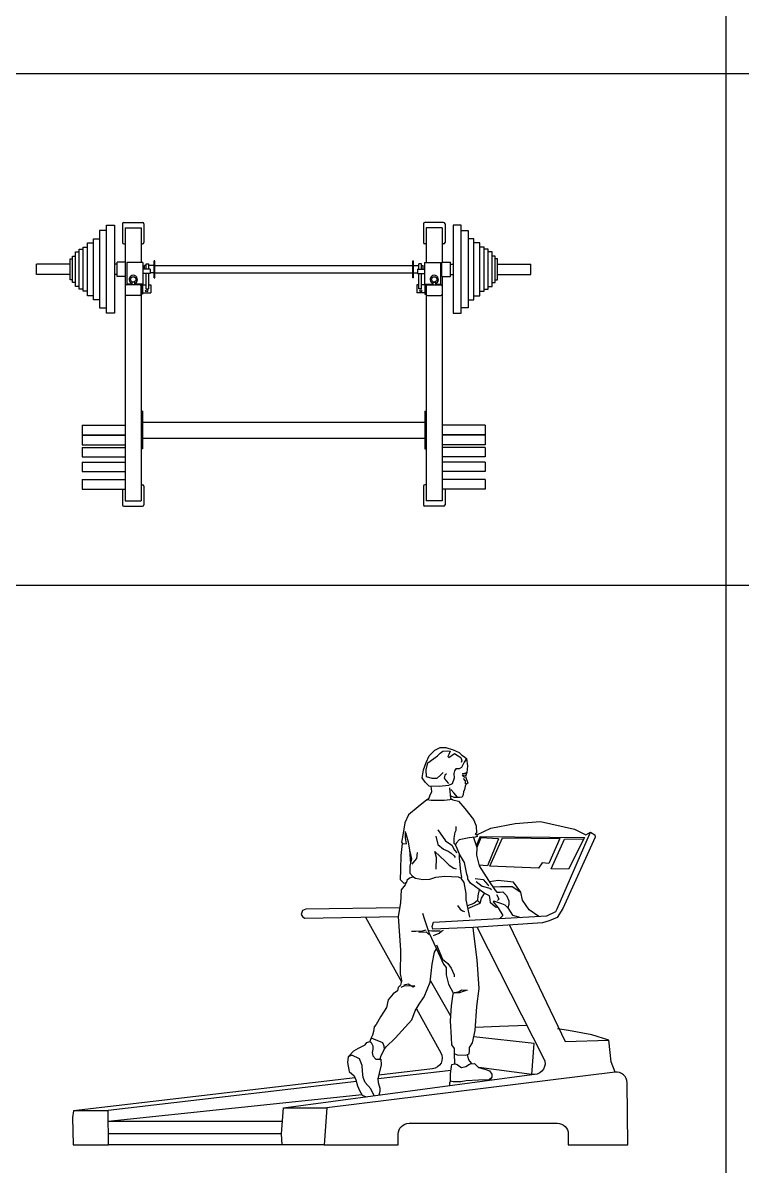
# Model space of a CAD drawing. Header units: millimetres. Extents: x 24547 to 62889, y 34568 to 56011.
# Drawn here: x 51495 to 54806, y 39067 to 44328 of the extents above; entities that cross this region are included whole.
import ezdxf

# ---------------------------------------------------------------- set-up
doc = ezdxf.new("R2010")
doc.units = ezdxf.units.MM
doc.layers.add('www.cad-blocks.net', color=7, linetype='Continuous')

# ---------------------------------------------------------------- blocks, each defined once
blk = doc.blocks.new('A$C428942EB')
for p, q in [((1742.1, 342.7), (1405.9, 303.6)), ((1306.4, 292), (163.2, 158.9)), ((1332.6, 229.8), (163.6, 108.5)), ((966.6, 108.5), (163.6, 108.5)), ((962.3, 50.6), (164.1, 50.6)), ((1063.3, 0), (164.6, 0))]:
    blk.add_line(p, q)
blk.add_lwpolyline([(1813.2, 1777.2), (1802.3, 1760.7), (1790, 1736.1), (1779, 1730.6), (1768, 1730.6), (1763.9, 1730.6), (1758.4, 1721), (1754.3, 1708.7), (1755.7, 1686.8), (1747.5, 1662.1), (1731, 1653.9), (1687.2, 1648.4), (1641.9, 1651.2), (1622.8, 1669), (1609.1, 1689.5), (1615.9, 1726.5), (1626.9, 1759.4), (1640.6, 1789.5), (1668, 1816.9), (1691.3, 1827.8), (1718.7, 1827.8), (1751.6, 1818.2), (1779, 1805.9), (1791.3, 1793.6), (1799.5, 1788.1)], close=True)
for points in [[(1706.4, 1714.2), (1694, 1701.8), (1678.9, 1686.8), (1674.8, 1685.4), (1655.7, 1685.4), (1629.6, 1693.6), (1626.9, 1726.5), (1635.1, 1758), (1662.5, 1778.5), (1680.3, 1790.9), (1691.3, 1801.8), (1705, 1811.4), (1726.9, 1812.8), (1737.9, 1811.4), (1732.4, 1796.3), (1726.9, 1786.7), (1732.4, 1782.6), (1758.4, 1800.4), (1774.9, 1789.5), (1784.5, 1784), (1788.6, 1777.2), (1791.3, 1767.6), (1788.6, 1759.4)], [(1813.2, 1777.2), (1817.4, 1744.3), (1814.6, 1712.8), (1809.1, 1708.7), (1794.1, 1707.3), (1814.7, 1714.2)], [(1721.4, 1707.3), (1713.2, 1700.5), (1710.5, 1686.8), (1720.1, 1674.5), (1729.7, 1663.5)], [(1814.6, 1712.8), (1809.1, 1695), (1820.1, 1664.9), (1810.5, 1658), (1807.8, 1651.2), (1803.7, 1634.7), (1799.5, 1625.2), (1798.2, 1612.8), (1792.7, 1600.5), (1781.7, 1597.8), (1772.1, 1600.5), (1754.3, 1619.7), (1740.6, 1634.7)], [(1792.7, 1700.5), (1810.5, 1703.2)], [(1792.7, 1700.5), (1805, 1692.3)], [(1798.2, 1685.4), (1807.8, 1674.5), (1807.8, 1660.8)], [(1749.7, 1588.5), (1710.5, 1585.4), (1650.2, 1585.4), (1631, 1588.2), (1641.9, 1596.4), (1644.7, 1606), (1652.9, 1626.5), (1651.3, 1650.6)], [(1735.1, 1643), (1739.2, 1593.7), (1750.2, 1588.2), (1776.2, 1581.3), (1805, 1548.5), (1846.1, 1497.8), (1857.1, 1467.7), (1858.5, 1434.8), (1853, 1430.7), (1861.2, 1426.6), (1862.6, 1418.4), (1853, 1415.6), (1825.6, 1412.9), (1779, 1403.3), (1765.3, 1388.3), (1762.5, 1381.4), (1755.7, 1386.9), (1755.7, 1411.5), (1761.2, 1438.9), (1765.3, 1448.5), (1765.3, 1464.9)], [(1631, 1588.2), (1591.2, 1555.3), (1546, 1518.3), (1529.6, 1481.4), (1518.6, 1415.6), (1514.5, 1393.7), (1518.6, 1386.9), (1536.4, 1385.5), (1532.3, 1412.9), (1532.3, 1419.8), (1532.3, 1441.7)], [(1781.7, 1597.8), (1772.1, 1599.1), (1755.7, 1599.1), (1743.4, 1604.6)], [(1861.2, 1426.6), (1925.6, 1457.6), (2036.6, 1479.5), (2153.1, 1487.7), (2310.7, 1453.5), (2362.8, 1426.1), (2384.7, 1438.4), (2403.9, 1427.4), (2405.3, 1416.5), (2255.9, 1087.8), (2231.2, 1046.7), (2194.2, 1031.7), (2162.7, 1022.1), (1843.4, 999.6), (1658.4, 992), (1655.7, 1004.3), (1661.1, 1024.8), (2183.3, 1053.6), (2224.4, 1074.1), (2229.9, 1086.5), (2384.7, 1438.4)], [(1532.3, 1437.6), (1544.6, 1395.1), (1551.5, 1356.8), (1559.7, 1315.7), (1552.9, 1282.8), (1552.9, 1249.9), (1566.6, 1234.9), (1578.9, 1228), (1611.8, 1221.2), (1644.7, 1222.6), (1672.1, 1232.1), (1713.2, 1236.3), (1774.9, 1233.5), (1788.6, 1228), (1791.3, 1232.1), (1787.2, 1256.8), (1781.7, 1321.2), (1781.7, 1337.6), (1770.8, 1363.6), (1762.5, 1381.4)], [(1672.1, 1421.1), (1681.7, 1382.8), (1707.7, 1360.9), (1728.3, 1351.3), (1742, 1341.7), (1757.1, 1330.7), (1761.2, 1322.5)], [(1681.7, 1449.9), (1715.9, 1399.2), (1746.1, 1378.7), (1758.4, 1355.4), (1768, 1344.4)], [(1568.9, 1233.6), (1550.1, 1226.7), (1539.2, 1217.1), (1539.2, 1213), (1535.1, 1206.1), (1526.8, 1203.4), (1509, 1219.8), (1510.4, 1267.7), (1513.1, 1332.1), (1518.6, 1386.9)], [(1845.8, 1414.9), (1861.2, 1367.7), (1859.8, 1333.5), (1870.8, 1284.2), (1914.7, 1217.1), (1943.4, 1173.3), (1953, 1163.3), (1968.1, 1163.3), (1980.4, 1164.6), (1996.9, 1148.2), (2007.8, 1123.6), (2007.8, 1105.8), (2003.7, 1090.7), (1991.4, 1103), (1976.3, 1108.5), (1939.3, 1120.8), (1935.2, 1118.1), (1958.5, 1090.7), (1946.2, 1093.4), (1924.3, 1114), (1921.5, 1129), (1918.8, 1146.8), (1894.1, 1157.8), (1831.1, 1204.4), (1820.1, 1222.2), (1820.1, 1231.7), (1814.6, 1245.4), (1803.7, 1298.8), (1781.7, 1337.6)], [(1876.3, 1419.2), (1858.3, 1376.7)], [(1959.9, 1408.3), (1879, 1412.4), (1861.2, 1367.7)], [(1959.9, 1408.3), (1909.2, 1283.7), (1870.1, 1287.2)], [(1876.3, 1419.2), (2355.9, 1413.7), (2283.3, 1268.6), (2202.5, 1270), (2264.1, 1406.9), (2353.2, 1408.3)], [(2242.2, 1409.6), (2191.5, 1294.6), (2161.3, 1297.3), (2144.9, 1272.7), (1920.1, 1282.3), (1979.1, 1412.4), (2242.2, 1409.6)], [(1551.2, 1358.3), (1555, 1293)], [(1585.8, 1345.8), (1583, 1318.4), (1573.4, 1307.5), (1561.1, 1292.4)], [(1673.5, 1269.1), (1674.8, 1322.5), (1668, 1349.9), (1714.6, 1306.1), (1733.8, 1286.9), (1754.3, 1273.2), (1765.3, 1270.5)], [(1828.3, 1047.6), (1818.7, 1092.8), (1811.9, 1127), (1811.9, 1157.1), (1802.3, 1207.8), (1788.6, 1228)], [(1853, 1225.6), (1890, 1221.5), (1911.9, 1196.8), (1916, 1191.4)], [(1857.1, 1211.9), (1885.9, 1190), (1920.1, 1181.8), (1928.4, 1174.9)], [(2146.6, 1051.6), (2101, 1082.3), (2070.9, 1126.2), (2064, 1163.1), (2029.8, 1208.3), (1958.5, 1216.6), (1918.9, 1210.7)], [(1535.1, 1206.1), (1530.9, 1196.1), (1513.1, 1174.2), (1509, 1114), (1498.1, 1051), (1509, 895.3), (1507.6, 785.7), (1513.1, 766.6), (1514.5, 752.9), (1509, 735.1), (1498.1, 724.1), (1495.3, 709.1), (1476.1, 695.4), (1452.8, 668), (1444.6, 632.4), (1417.2, 589.9), (1398, 554.3), (1388.4, 543.4), (1385.7, 521.4), (1380.2, 505), (1374.7, 492.7), (1385.7, 488.6), (1426.8, 470.8), (1432.3, 455.7), (1433.6, 439.3), (1443.2, 451.6), (1484.3, 491.3), (1561.1, 574.9), (1577.5, 617.3), (1595.4, 647.4), (1618.7, 681.7), (1646.1, 748.8), (1655.7, 830.9), (1666.6, 887.1), (1674.8, 902.1)], [(1870.8, 1175), (1865.3, 1145.3), (1864, 1124.8), (1847.5, 1111.1), (1817.3, 1100.1)], [(1934.5, 1186.9), (1969.5, 1189.2), (2022.9, 1189.2), (2064, 1163.1)], [(1819.9, 1087.2), (1876.3, 1112.5), (1881.8, 1135.8), (1895.8, 1157)], [(1876.3, 1112.5), (1864, 1124.8)], [(1951.7, 1151.6), (1957.1, 1140.7), (1961.3, 1131.1), (1955.8, 1124.3)], [(1505, 1090.7), (1074.1, 1085.1), (1059, 1078.2), (1052.1, 1060.4), (1059, 1050.9), (1067.2, 1042.6), (1498.1, 1050.9)], [(1610.4, 1066.6), (1620, 1036.5), (1639.2, 977.6), (1674.8, 902.1), (1707.7, 832.4), (1720.1, 816), (1720.1, 781.8), (1731, 739.3), (1751.6, 699.6), (1748.8, 684.5), (1742, 640.7), (1737.9, 570.9), (1742, 493.8), (1744.7, 460.9), (1755.7, 443.1), (1757.1, 421.2), (1770.8, 414.4), (1810.5, 413), (1825.6, 419.8), (1827, 432.2), (1827, 448.6), (1840.7, 469.1), (1853, 526.7), (1861.2, 636.2), (1872.2, 719.7), (1862.6, 851.2), (1844.8, 985.4), (1843.4, 999.6)], [(1772.1, 1102.3), (1784.5, 1084.5), (1794.1, 1077.7), (1799.5, 1075), (1803.7, 1073.6)], [(1958.5, 1090.7), (1979.8, 1055.3), (1966.7, 1041.7)], [(2003.7, 1090.7), (2024.9, 1057.1), (2062.6, 1046.9)], [(1348, 1048), (1513.7, 750.3)], [(2011.4, 1011.5), (2267, 475.6), (2467.9, 482.2)], [(1559.7, 983.2), (1580.3, 983.2), (1610.4, 984.6), (1628.2, 990.1)], [(1594, 979.1), (1628.2, 980.5), (1639.2, 968.1)], [(1641.9, 985.9), (1654.3, 984.6), (1692.7, 984.6)], [(1661.1, 964), (1687.2, 973.6), (1698.1, 983.2), (1707.7, 988.7)], [(1674.8, 920.2), (1702.2, 854.5), (1726.9, 835.3), (1743.4, 813.4), (1755.7, 781.9), (1755.7, 773.7)], [(1524.1, 736.7), (1544.6, 740.8), (1567.9, 727.1), (1574.8, 731.2), (1525.5, 729.9), (1514.5, 725.8), (1510.4, 724.4)], [(1646.9, 755.6), (1739.2, 593.6)], [(1758.4, 699.7), (1779, 705.2), (1790, 713.4), (1816, 712.1), (1798.2, 706.6), (1780.4, 699.7), (1757.1, 699.7)], [(1854.1, 542), (1964.8, 546.9), (2091, 550.9)], [(2496.9, 334.6), (2479.2, 382.8), (2467.9, 482.2), (2390.9, 506.6), (2282.1, 527.2), (2231.4, 534.7)], [(1268.8, 405.3), (1294.8, 432.7), (1316.8, 445.1), (1346.9, 460.1), (1353.8, 471.1), (1367.5, 475.2)], [(1374.7, 492.7), (1367.5, 475.2), (1374.3, 471.1), (1382.5, 456), (1382.5, 441), (1378.4, 424.5), (1382.5, 409.5), (1396.2, 394.4), (1414.1, 394.4), (1419.5, 394.4), (1420.9, 368.4), (1411.3, 330), (1405.8, 304), (1407.2, 287.6), (1414.1, 261.6), (1414.1, 245.1), (1410.3, 229.4)], [(2113.7, 323.3), (2124.4, 466.2), (1846.9, 498)], [(1433.6, 439.3), (1419.5, 409.5), (1414.1, 394.4)], [(1757.1, 421.2), (1758, 372.5), (1760.8, 372.5), (1770.4, 369.7), (1782.7, 361.5), (1790.9, 356), (1810.1, 360.2), (1826.6, 371.1), (1832, 372.5), (1849.8, 373.9), (1869, 356), (1897.8, 347.8), (1919.7, 341), (1929.3, 325.9), (1929.3, 309.5), (1917, 299.9), (1869, 297.2), (1811.5, 294.4), (1786.8, 290.3), (1751.2, 290.3), (1740.2, 293.1), (1740.2, 327.3), (1744.3, 360.2), (1745.7, 369.7), (1758, 372.5)], [(1387.9, 226.4), (1372.9, 258.8), (1346.9, 287.6), (1337.3, 310.9), (1334.6, 339.6), (1333.2, 365.6), (1320.9, 395.8), (1285.2, 412.2), (1268.8, 405.3), (1266, 379.3), (1272.9, 338.2), (1296.2, 317.7), (1304.4, 299.9), (1311.3, 272.5), (1320.9, 250.6), (1333.2, 228.7), (1351.6, 221.5)], [(1816.3, 415.6), (1821.1, 395.8), (1826.6, 384.8), (1837.7, 372.9)], [(971.3, 170.7), (2113.7, 323.3)], [(2113.7, 323.3), (1870.4, 355.7)], [(1300.5, 308.5), (3.6, 157.5)], [(1740.2, 293.1), (1734.7, 287.6), (1734.7, 272.5)], [(1923.9, 298), (1929.3, 309.5)], [(2110.9, 285.2), (2111, 286.9)], [(962.3, 50.6), (962.3, 50.6), (962.3, 50.6), (971.3, 170.7), (1170.3, 170.7), (1157.8, 0), (964.2, 0), (962.3, 50.6)], [(3.6, 157.5), (3.6, 157.5), (0, 126), (2.4, 0), (164.6, 0), (163.2, 157.5), (3.6, 157.5)], [(1157.8, 0), (1498.7, 0)]]:
    blk.add_lwpolyline(points)
for points in [[(1863, 1001), (2169.2, 396.4, -0.545721), (2126.7, 323.9), (2113.7, 323.3)], [(1582.8, 626.2), (1695.4, 424, -0.534293), (1657.4, 350), (1409.4, 321.2)], [(2281.6, 0), (2556.2, 0), (2553, 285.6, 0.447396), (2496.9, 334.6), (1170.3, 170.7)], [(1498.7, 0), (1498.7, 50, -0.414214), (1548.7, 100), (2231.6, 100, -0.414214), (2281.6, 50), (2281.6, 0)]]:
    blk.add_lwpolyline(points, format="xyb")
blk = doc.blocks.new('A$C779C4B0A')
at = {"linetype": 'Continuous'}
for p, q in [((289.3, 1268.2), (289.3, 912.6)), ((321.8, 1268.2), (289.3, 1268.2)), ((321.8, 887.8), (321.8, 1293)), ((321.8, 1293), (358.9, 1293)), ((358.9, 1293), (358.9, 887.8)), ((395.9, 1300), (395.9, 1213.4)), ((402.1, 1306.2), (488.6, 1306.2)), ((408.2, 1281.5), (408.2, 1123.7)), ((408.2, 1281.5), (408.2, 1123.7)), ((408.2, 1281.5), (482.5, 1281.5)), ((482.5, 1281.5), (482.5, 1121.3)), ((494.8, 1300), (494.8, 1213.4)), ((1781.4, 1300), (1781.4, 1213.4)), ((1874.2, 1306.2), (1787.6, 1306.2)), ((1793.8, 1281.5), (1793.8, 1121.3)), ((1868, 1281.5), (1793.8, 1281.5)), ((1868, 1281.5), (1868, 1123.7)), ((1880.4, 1300), (1880.4, 1213.4)), ((1917.4, 1293), (1917.4, 887.8)), ((1954.5, 1293), (1917.4, 1293)), ((1954.5, 887.8), (1954.5, 1293)), ((1954.5, 1268.2), (1986.9, 1268.2)), ((1986.9, 1268.2), (1986.9, 912.6)), ((235.2, 968.2), (235.2, 1212.6)), ((235.2, 1212.6), (263, 1212.6)), ((263, 949.7), (263, 1231.1)), ((263, 1231.1), (289.3, 1231.1)), ((2013.2, 1231.1), (1986.9, 1231.1)), ((2013.2, 949.7), (2013.2, 1231.1)), ((2041.1, 1212.6), (2013.2, 1212.6)), ((2041.1, 968.2), (2041.1, 1212.6)), ((179.5, 1010.8), (179.5, 1170)), ((179.5, 1170), (196.5, 1170)), ((196.5, 998.4), (196.5, 1182.4)), ((196.5, 1182.4), (215.1, 1182.4)), ((215.1, 989.1), (215.1, 1191.7)), ((215.1, 1191.7), (235.2, 1191.7)), ((402.1, 1207.2), (408.2, 1207.2)), ((482.5, 1207.2), (488.6, 1207.2)), ((1793.8, 1207.2), (1787.6, 1207.2)), ((1874.2, 1207.2), (1868, 1207.2)), ((2061.2, 1191.7), (2041.1, 1191.7)), ((2061.2, 989.1), (2061.2, 1191.7)), ((2079.7, 1182.4), (2061.2, 1182.4)), ((2079.7, 998.4), (2079.7, 1182.4)), ((2096.7, 1170), (2079.7, 1170)), ((2096.7, 1010.8), (2096.7, 1170)), ((0, 1066.9), (0, 1113.9)), ((154.8, 1113.9), (0, 1113.9)), ((154.8, 1041.7), (154.8, 1139.1)), ((154.8, 1139.1), (165.6, 1139.1)), ((165.6, 1029.3), (165.6, 1151.5)), ((165.6, 1151.5), (179.5, 1151.5)), ((371.1, 1113.9), (358.9, 1113.9)), ((409.8, 1123.7), (371.1, 1123.7)), ((371.1, 1057.1), (371.1, 1123.7)), ((409.8, 1057.1), (409.8, 1123.7)), ((416, 1121.3), (416, 1022.4)), ((490.2, 1121.3), (416, 1121.3)), ((490.2, 1121.3), (490.2, 1022.4)), ((496.4, 1090.4), (496.4, 1107.4)), ((504.1, 1107.4), (496.4, 1107.4)), ((504.1, 1115.1), (516.5, 1115.1)), ((504.1, 1090.4), (504.1, 1115.1)), ((504.1, 1090.4), (504.1, 1107.4)), ((516.5, 1090.4), (516.5, 1115.1)), ((540.9, 1107.4), (516.5, 1107.4)), ((540.9, 1051.7), (540.9, 1129.1)), ((544.3, 1129.1), (540.9, 1129.1)), ((544.3, 1051.7), (544.3, 1129.1)), ((544.3, 1107.4), (1731.9, 1107.4)), ((1731.9, 1051.7), (1731.9, 1129.1)), ((1731.9, 1129.1), (1735.4, 1129.1)), ((1735.4, 1051.7), (1735.4, 1129.1)), ((1735.4, 1107.4), (1759.7, 1107.4)), ((1772.1, 1115.1), (1759.7, 1115.1)), ((1759.7, 1090.4), (1759.7, 1115.1)), ((1772.1, 1090.4), (1772.1, 1115.1)), ((1772.1, 1107.4), (1779.8, 1107.4)), ((1772.1, 1090.4), (1772.1, 1107.4)), ((1779.8, 1090.4), (1779.8, 1107.4)), ((1786, 1121.3), (1786, 1022.4)), ((1786, 1121.3), (1860.3, 1121.3)), ((1860.3, 1121.3), (1860.3, 1022.4)), ((1866.4, 1057.1), (1866.4, 1123.7)), ((1866.4, 1123.7), (1905.1, 1123.7)), ((1905.1, 1057.1), (1905.1, 1123.7)), ((1905.1, 1113.9), (1917.4, 1113.9)), ((2110.6, 1151.5), (2096.7, 1151.5)), ((2110.6, 1029.3), (2110.6, 1151.5)), ((2121.5, 1139.1), (2110.6, 1139.1)), ((2121.5, 1041.7), (2121.5, 1139.1)), ((2121.5, 1113.9), (2276.2, 1113.9)), ((2276.2, 1066.9), (2276.2, 1113.9)), ((154.8, 1066.9), (0, 1066.9)), ((371.1, 1066.9), (358.9, 1066.9)), ((409.8, 1057.1), (371.1, 1057.1)), ((408.2, 1057.1), (408.2, 24.4)), ((522.7, 1090.4), (490.2, 1090.4)), ((522.7, 1071.8), (490.2, 1071.8)), ((504.1, 1000.7), (504.1, 1071.8)), ((516.5, 1000.7), (516.5, 1071.8)), ((522.7, 1090.4), (522.7, 1071.8)), ((540.9, 1073.4), (522.7, 1073.4)), ((544.3, 1073.4), (1731.9, 1073.4)), ((1735.4, 1073.4), (1753.6, 1073.4)), ((1753.6, 1090.4), (1753.6, 1071.8)), ((1753.6, 1090.4), (1786, 1090.4)), ((1753.6, 1071.8), (1786, 1071.8)), ((1759.7, 1000.7), (1759.7, 1071.8)), ((1772.1, 1000.7), (1772.1, 1071.8)), ((1866.4, 1057.1), (1905.1, 1057.1)), ((1868, 1057.1), (1868, 24.4)), ((1905.1, 1066.9), (1917.4, 1066.9)), ((2121.5, 1066.9), (2276.2, 1066.9)), ((165.6, 1041.7), (154.8, 1041.7)), ((179.5, 1029.3), (165.6, 1029.3)), ((196.5, 1010.8), (179.5, 1010.8)), ((408.2, 1013.1), (408.2, 976)), ((476.3, 1019.3), (414.4, 1019.3)), ((436.1, 1022.4), (416, 1022.4)), ((436.1, 1027), (436.1, 1022.4)), ((451.5, 1031.6), (439.2, 1031.6)), ((439.2, 1031.6), (439.2, 1019.3)), ((451.5, 1019.3), (439.2, 1019.3)), ((451.5, 1031.6), (451.5, 1019.3)), ((454.6, 1027), (454.6, 1022.4)), ((490.2, 1022.4), (454.6, 1022.4)), ((482.5, 1018.9), (482.5, 24.4)), ((488.6, 1018.9), (482.5, 1018.9)), ((482.5, 1018.9), (482.5, 975.6)), ((482.5, 976), (482.5, 1013.1)), ((482.5, 1006.9), (482.5, 976)), ((488.6, 1018.9), (504.1, 1018.9)), ((488.6, 1018.9), (488.6, 975.6)), ((504.1, 1000.7), (516.5, 1000.7)), ((516.5, 1018.9), (525.8, 1018.9)), ((525.8, 1018.9), (525.8, 981.8)), ((540.9, 1051.7), (544.3, 1051.7)), ((1735.4, 1051.7), (1731.9, 1051.7)), ((1759.7, 1018.9), (1750.5, 1018.9)), ((1750.5, 1018.9), (1750.5, 981.8)), ((1772.1, 1000.7), (1759.7, 1000.7)), ((1787.6, 1018.9), (1772.1, 1018.9)), ((1786, 1022.4), (1821.6, 1022.4)), ((1787.6, 1018.9), (1787.6, 975.6)), ((1787.6, 1018.9), (1793.8, 1018.9)), ((1793.8, 1018.9), (1793.8, 24.4)), ((1793.8, 1018.9), (1793.8, 975.6)), ((1793.8, 976), (1793.8, 1013.1)), ((1793.8, 1006.9), (1793.8, 976)), ((1799.9, 1019.3), (1861.8, 1019.3)), ((1821.6, 1027), (1821.6, 1022.4)), ((1824.7, 1031.6), (1837.1, 1031.6)), ((1824.7, 1031.6), (1824.7, 1019.3)), ((1824.7, 1019.3), (1837.1, 1019.3)), ((1837.1, 1031.6), (1837.1, 1019.3)), ((1840.2, 1027), (1840.2, 1022.4)), ((1840.2, 1022.4), (1860.3, 1022.4)), ((1868, 1013.1), (1868, 976)), ((2079.7, 1010.8), (2096.7, 1010.8)), ((2096.7, 1029.3), (2110.6, 1029.3)), ((2110.6, 1041.7), (2121.5, 1041.7)), ((215.1, 998.4), (196.5, 998.4)), ((235.2, 989.1), (215.1, 989.1)), ((263, 968.2), (235.2, 968.2)), ((289.3, 949.7), (263, 949.7)), ((476.3, 969.8), (414.4, 969.8)), ((488.6, 975.6), (482.5, 975.6)), ((488.6, 981.8), (525.8, 981.8)), ((1787.6, 981.8), (1750.5, 981.8)), ((1787.6, 975.6), (1793.8, 975.6)), ((1799.9, 969.8), (1861.8, 969.8)), ((1986.9, 949.7), (2013.2, 949.7)), ((2013.2, 968.2), (2041.1, 968.2)), ((2041.1, 989.1), (2061.2, 989.1)), ((2061.2, 998.4), (2079.7, 998.4)), ((289.3, 912.6), (321.8, 912.6)), ((1986.9, 912.6), (1954.5, 912.6)), ((358.9, 887.8), (321.8, 887.8)), ((1917.4, 887.8), (1954.5, 887.8)), ((488.6, 437.3), (482.5, 437.3)), ((488.6, 437.3), (488.6, 264.1)), ((1787.6, 437.3), (1787.6, 264.1)), ((1787.6, 437.3), (1793.8, 437.3)), ((210.3, 373), (408.2, 373)), ((210.3, 373), (210.3, 329.5)), ((488.6, 387.8), (1787.6, 387.8)), ((2065.9, 373), (1868, 373)), ((2065.9, 373), (2065.9, 329.5)), ((210.3, 329.5), (408.2, 329.5)), ((210.3, 326.8), (408.2, 326.8)), ((210.3, 326.8), (210.3, 283.2)), ((2065.9, 329.5), (1868, 329.5)), ((2065.9, 326.8), (1868, 326.8)), ((2065.9, 326.8), (2065.9, 283.2)), ((210.3, 283.2), (408.2, 283.2)), ((210.3, 270.9), (408.2, 270.9)), ((210.3, 270.9), (210.3, 227.3)), ((488.6, 264.1), (482.5, 264.1)), ((488.6, 313.5), (1787.6, 313.5)), ((1787.6, 264.1), (1793.8, 264.1)), ((2065.9, 283.2), (1868, 283.2)), ((2065.9, 270.9), (1868, 270.9)), ((2065.9, 270.9), (2065.9, 227.3)), ((210.3, 227.3), (408.2, 227.3)), ((2065.9, 227.3), (1868, 227.3)), ((210.3, 203.2), (408.2, 203.2)), ((210.3, 203.2), (210.3, 159.7)), ((210.3, 159.7), (408.2, 159.7)), ((2065.9, 203.2), (1868, 203.2)), ((2065.9, 159.7), (1868, 159.7)), ((2065.9, 203.2), (2065.9, 159.7)), ((210.3, 122.6), (408.2, 122.6)), ((210.3, 122.6), (210.3, 79)), ((2065.9, 122.6), (1868, 122.6)), ((2065.9, 122.6), (2065.9, 79)), ((210.3, 79), (408.2, 79)), ((395.9, 79), (395.9, 6.2)), ((482.5, 99), (488.6, 99)), ((494.8, 92.8), (494.8, 6.2)), ((1781.4, 92.8), (1781.4, 6.2)), ((1793.8, 99), (1787.6, 99)), ((2065.9, 79), (1868, 79)), ((1880.4, 79), (1880.4, 6.2)), ((402.1, 0), (488.6, 0)), ((408.2, 24.4), (482.5, 24.4)), ((1874.2, 0), (1787.6, 0)), ((1868, 24.4), (1793.8, 24.4))]:
    blk.add_line(p, q, dxfattribs=at)
for centre, radius in [((445.3, 1044), 12.4), ((1830.9, 1044), 12.4), ((507.2, 991.1), 5.03), ((1769, 991.1), 5.03)]:
    blk.add_circle(centre, radius, dxfattribs=at)
for centre, radius, start, end in [((402.1, 1300), 6.19, 90, 180), ((488.6, 1300), 6.19, 0, 90), ((1787.6, 1300), 6.19, 90, 180), ((1874.2, 1300), 6.19, 0, 90), ((402.1, 1213.4), 6.19, 180, 270), ((488.6, 1213.4), 6.19, 270, 0), ((1787.6, 1213.4), 6.19, 180, 270), ((1874.2, 1213.4), 6.19, 270, 0), ((445.3, 1044), 19.3, 298.6854, 241.3146), ((1830.9, 1044), 19.3, 298.6854, 241.3146), ((414.4, 1013.1), 6.19, 90, 180), ((476.3, 1013.1), 6.19, 0, 90), ((1799.9, 1013.1), 6.19, 90, 180), ((1861.8, 1013.1), 6.19, 0, 90), ((414.4, 976), 6.19, 180, 270), ((476.3, 976), 6.19, 270, 0), ((1799.9, 976), 6.19, 180, 270), ((1861.8, 976), 6.19, 270, 0), ((488.6, 92.8), 6.19, 0, 90), ((1787.6, 92.8), 6.19, 90, 180), ((402.1, 6.2), 6.19, 180, 270), ((488.6, 6.2), 6.19, 270, 0), ((1787.6, 6.2), 6.19, 180, 270), ((1874.2, 6.2), 6.19, 270, 0)]:
    blk.add_arc(centre, radius, start, end, dxfattribs=at)
blk = doc.blocks.new('FORMAT')
at = {"layer": 'www.cad-blocks.net', "color": 155, "true_color": 0x546d8e}
for p, q in [((54732.1, 44113), (54732.1, 46715)), ((28248.9, 44094.9), (62888.5, 44094.9)), ((54732.1, 41758.2), (54732.1, 44113)), ((28248.9, 41740), (62888.5, 41740)), ((54732.1, 38419.9), (54732.1, 41758.2))]:
    blk.add_line(p, q, dxfattribs=at)

msp = doc.modelspace()

# ---------------------------------------------------------------- block references
for name, p in [('FORMAT', (0, 0)), ('A$C779C4B0A', (51557.9, 42103.4)), ('A$C428942EB', (51724, 39165.1))]:
    msp.add_blockref(name, p)

doc.saveas('drawing.dxf')
